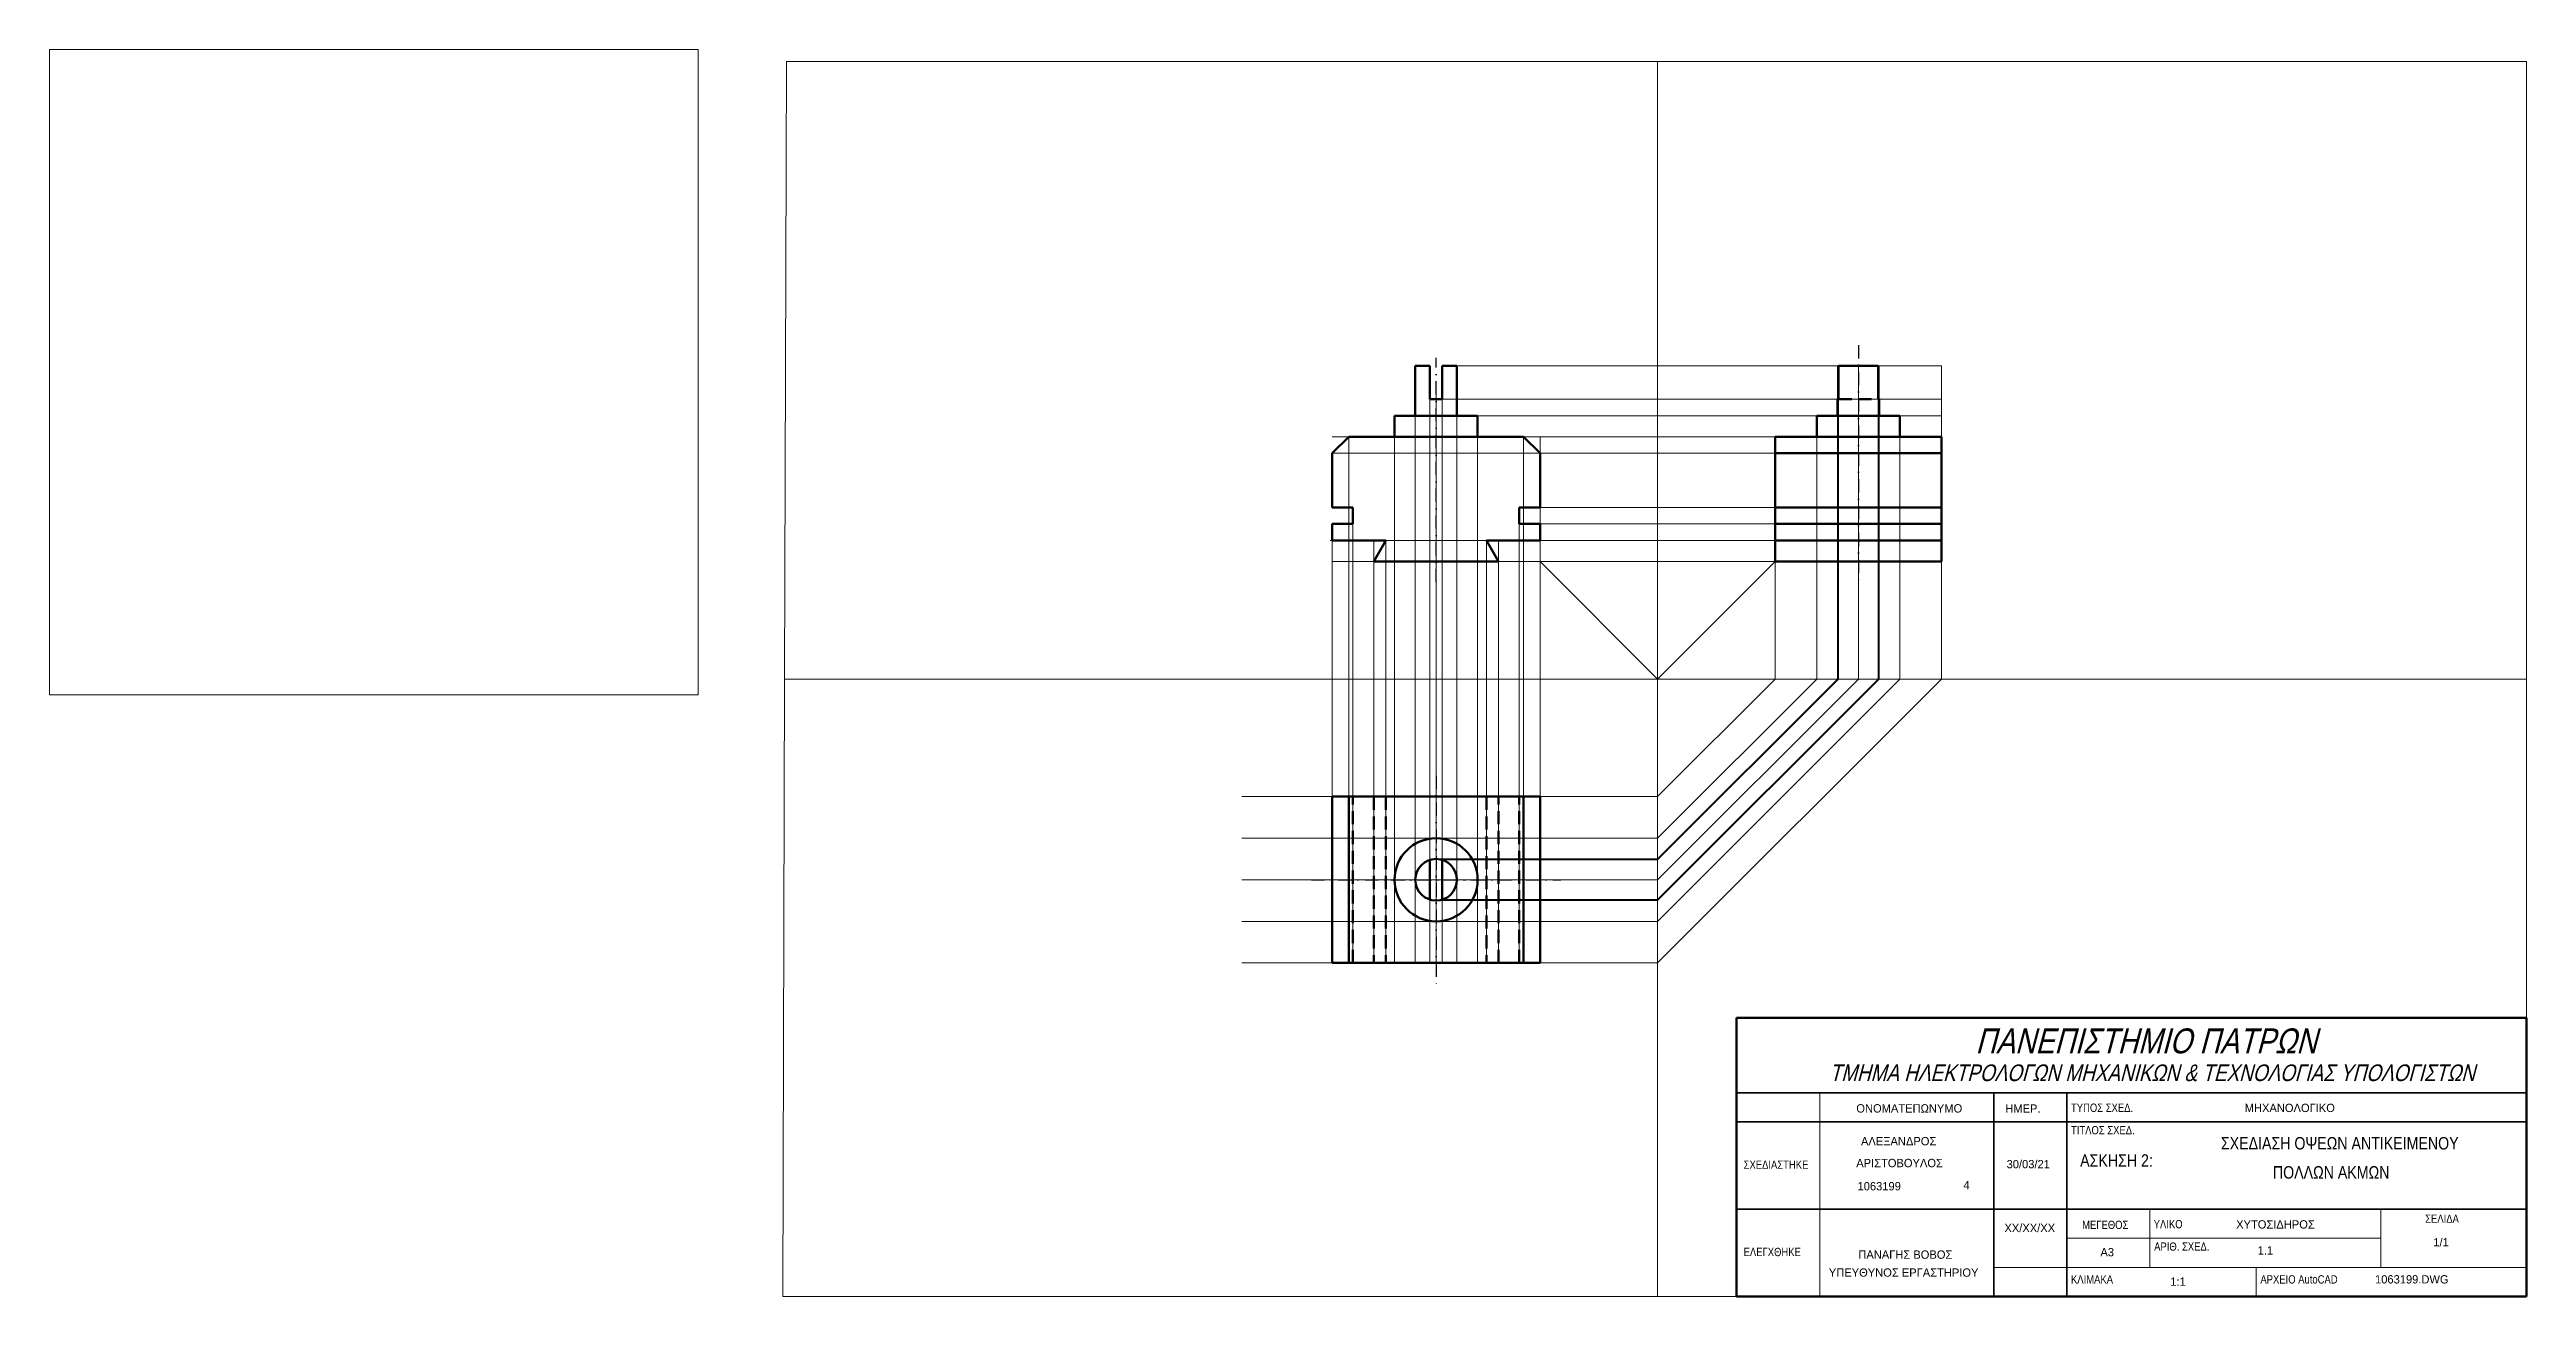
# Model space of a CAD drawing. Header units: millimetres. Extents: x 2812 to 3408, y 1285 to 1585.
import ezdxf
from ezdxf.enums import TextEntityAlignment as Align

# ---------------------------------------------------------------- set-up
doc = ezdxf.new("R2010")
doc.units = ezdxf.units.MM
doc.header["$LTSCALE"] = 0.5
doc.linetypes.add('DASHDOT2', pattern=[12.7, 6.35, -3.175, 0, -3.175])
doc.linetypes.add('DASHED2', pattern=[9.525, 6.35, -3.175])
doc.layers.get('0').update_dxf_attribs({"lineweight": 100})
for name, color, linetype, lineweight in [('Axonikes', 7, 'DASHDOT2', 25), ('Boi8itikes', 50, 'Continuous', 13), ('mi_orati', 7, 'DASHED2', 50)]:
    doc.layers.add(name, color=color, linetype=linetype, lineweight=lineweight)
doc.styles.add('ANIMA', font='anima.shx', dxfattribs={"width": 0.85})
picture_1 = doc.add_image_def('image1.png', size_in_pixel=(737, 733))

msp = doc.modelspace()

# ---------------------------------------------------------------- linework, layer by layer
for p, q in [((3140.41, 1497.01), (3140.41, 1509.01)), ((3143.91, 1509.01), (3140.41, 1509.01)), ((3143.91, 1501.01), (3143.91, 1509.01)), ((3146.91, 1501.01), (3146.91, 1509.01)), ((3146.91, 1509.01), (3150.41, 1509.01)), ((3150.41, 1497.01), (3150.41, 1509.01)), ((3242.21, 1501.01), (3242.21, 1509.01)), ((3242.21, 1509.01), (3251.75, 1509.01)), ((3251.75, 1509.01), (3251.75, 1501.01)), ((3135.41, 1492.01), (3135.41, 1497.01)), ((3135.41, 1497.01), (3145.41, 1497.01)), ((3143.91, 1501.01), (3145.41, 1501.01)), ((3146.91, 1501.01), (3145.41, 1501.01)), ((3155.41, 1497.01), (3145.41, 1497.01)), ((3155.41, 1492.01), (3155.41, 1497.01)), ((3236.98, 1492.01), (3236.98, 1497.01)), ((3236.98, 1497.01), (3246.98, 1497.01)), ((3241.98, 1497.01), (3241.98, 1501.01)), ((3241.98, 1501.01), (3242.21, 1501.01)), ((3256.98, 1497.01), (3246.98, 1497.01)), ((3251.98, 1501.01), (3251.75, 1501.01)), ((3251.98, 1501.01), (3251.98, 1497.01)), ((3256.98, 1492.01), (3256.98, 1497.01)), ((3120.41, 1488.01), (3124.41, 1492.01)), ((3124.41, 1492.01), (3145.41, 1492.01)), ((3166.41, 1492.01), (3145.41, 1492.01)), ((3170.41, 1488.01), (3166.41, 1492.01)), ((3226.98, 1462.01), (3226.98, 1492.01)), ((3226.98, 1492.01), (3266.98, 1492.01)), ((3266.98, 1492.01), (3266.98, 1462.01)), ((3120.41, 1475.01), (3120.41, 1488.01)), ((3170.41, 1475.01), (3170.41, 1488.01)), ((3226.98, 1488.01), (3266.98, 1488.01)), ((3125.41, 1475.01), (3120.41, 1475.01)), ((3125.41, 1471.01), (3125.41, 1475.01)), ((3165.41, 1471.01), (3165.41, 1475.01)), ((3165.41, 1475.01), (3170.41, 1475.01)), ((3226.98, 1475.01), (3266.98, 1475.01)), ((3120.41, 1471.01), (3125.41, 1471.01)), ((3120.41, 1471.01), (3120.41, 1467.01)), ((3133.3, 1467.01), (3120.41, 1467.01)), ((3130.41, 1462.01), (3133.3, 1467.01)), ((3160.41, 1462.01), (3157.53, 1467.01)), ((3157.53, 1467.01), (3170.41, 1467.01)), ((3170.41, 1471.01), (3165.41, 1471.01)), ((3170.41, 1467.01), (3170.41, 1471.01)), ((3226.98, 1471.01), (3266.98, 1471.01)), ((3226.98, 1467.01), (3266.98, 1467.01)), ((3160.41, 1462.01), (3130.41, 1462.01)), ((3226.98, 1462.01), (3266.98, 1462.01)), ((3120.41, 1365.44), (3120.41, 1405.44)), ((3120.41, 1405.44), (3170.41, 1405.44)), ((3124.41, 1365.44), (3124.41, 1405.44)), ((3166.41, 1405.44), (3166.41, 1365.44)), ((3170.41, 1405.44), (3170.41, 1365.44)), ((3143.91, 1390.21), (3143.91, 1380.67)), ((3146.91, 1390.21), (3146.91, 1380.67)), ((3170.41, 1365.44), (3120.41, 1365.44))]:
    msp.add_line(p, q)
at = {"color": 7, "lineweight": 70}
for p, q in [((3217.7, 1352.22), (3407.7, 1352.22)), ((3217.7, 1285.22), (3217.7, 1352.22))]:
    msp.add_line(p, q, dxfattribs=at)
at = {"lineweight": 70}
for p, q in [((3407.7, 1285.22), (3407.7, 1352.22)), ((3217.7, 1285.22), (3407.7, 1285.22))]:
    msp.add_line(p, q, dxfattribs=at)
at = {"color": 7, "lineweight": 35}
for p, q in [((3217.7, 1334.22), (3407.7, 1334.22)), ((3279.57, 1285.22), (3279.57, 1334.22)), ((3297.14, 1306.22), (3297.14, 1334.22)), ((3217.7, 1327.22), (3277.7, 1327.22)), ((3277.7, 1327.22), (3407.7, 1327.22)), ((3217.7, 1306.22), (3277.7, 1306.22)), ((3277.7, 1306.22), (3407.7, 1306.22)), ((3297.14, 1285.22), (3297.14, 1306.22))]:
    msp.add_line(p, q, dxfattribs=at)
at = {"color": 7, "lineweight": 18}
for p, q in [((3237.7, 1285.22), (3237.7, 1334.22)), ((3317.14, 1292.22), (3317.14, 1306.22)), ((3372.7, 1292.22), (3372.7, 1306.22)), ((3297.14, 1299.22), (3372.7, 1299.22)), ((3279.57, 1292.22), (3407.7, 1292.22)), ((3342.7, 1285.22), (3342.7, 1292.22))]:
    msp.add_line(p, q, dxfattribs=at)
for radius in [10, 5]:
    msp.add_circle((3145.41, 1385.44), radius)
at = {"layer": 'Axonikes'}
for p, q in [((3246.98, 1514.01), (3246.98, 1457.01)), ((3145.41, 1457.01), (3145.41, 1511.01)), ((3145.41, 1410.44), (3145.41, 1360.44)), ((3145.41, 1397.44), (3145.41, 1373.44)), ((3115.41, 1385.44), (3175.41, 1385.44)), ((3134.41, 1385.44), (3156.41, 1385.44))]:
    msp.add_line(p, q, dxfattribs=at)
at = {"layer": 'Boi8itikes'}
for p, q in [((2988.7, 1433.72), (2989.17, 1582.22)), ((3198.7, 1582.22), (2989.17, 1582.22)), ((3198.7, 1582.22), (3198.7, 1285.22)), ((3198.7, 1582.22), (3407.7, 1582.22)), ((3407.7, 1433.72), (3407.7, 1582.22)), ((3150.41, 1509.01), (3266.98, 1509.01)), ((3241.98, 1433.72), (3241.98, 1509.01)), ((3242.21, 1433.72), (3242.21, 1509.01)), ((3246.98, 1462.01), (3246.98, 1509.01)), ((3251.75, 1433.72), (3251.75, 1509.01)), ((3251.98, 1433.72), (3251.98, 1509.01)), ((3266.98, 1462.01), (3266.98, 1509.01)), ((3145.41, 1462.01), (3145.41, 1503.46)), ((3140.41, 1497.01), (3140.41, 1365.44)), ((3143.91, 1501.01), (3143.91, 1365.44)), ((3145.41, 1497.01), (3145.41, 1501.01)), ((3145.41, 1501.01), (3146.91, 1501.01)), ((3146.91, 1501.01), (3266.98, 1501.01)), ((3146.91, 1501.01), (3146.91, 1365.44)), ((3150.41, 1497.01), (3150.41, 1365.44)), ((3155.41, 1497.01), (3266.98, 1497.01)), ((3170.41, 1492.01), (3120.41, 1492.01)), ((3124.41, 1492.01), (3124.41, 1365.44)), ((3135.41, 1492.01), (3135.41, 1365.44)), ((3145.41, 1492.01), (3155.41, 1492.01)), ((3155.41, 1492.01), (3155.41, 1365.44)), ((3170.41, 1492.01), (3166.41, 1492.01)), ((3166.41, 1492.01), (3166.41, 1488.01)), ((3166.41, 1492.01), (3266.98, 1492.01)), ((3166.41, 1492.01), (3166.41, 1365.44)), ((3170.41, 1462.01), (3170.41, 1492.01)), ((3170.41, 1492.01), (3170.41, 1488.01)), ((3236.98, 1492.01), (3236.98, 1433.72)), ((3246.98, 1492.01), (3256.98, 1492.01)), ((3256.98, 1492.01), (3256.98, 1433.72)), ((3170.41, 1488.01), (3120.41, 1488.01)), ((3170.41, 1488.01), (3266.98, 1488.01)), ((3170.41, 1475.01), (3266.98, 1475.01)), ((3170.41, 1467.01), (3119.94, 1467.01)), ((3120.41, 1467.01), (3120.41, 1365.44)), ((3125.41, 1471.01), (3125.41, 1365.44)), ((3130.41, 1462.01), (3130.41, 1467.01)), ((3133.3, 1467.01), (3133.3, 1365.44)), ((3157.53, 1467.01), (3157.53, 1365.44)), ((3160.41, 1462.01), (3160.41, 1467.01)), ((3165.41, 1471.01), (3165.41, 1365.44)), ((3170.41, 1471.01), (3266.98, 1471.01)), ((3170.41, 1462.01), (3170.41, 1467.01)), ((3170.41, 1467.01), (3266.98, 1467.01)), ((3170.41, 1467.01), (3170.41, 1365.44)), ((3170.41, 1462.01), (3120.41, 1462.01)), ((3120.41, 1462.01), (3130.41, 1462.01)), ((3130.41, 1462.01), (3130.41, 1365.44)), ((3145.41, 1462.01), (3145.41, 1365.44)), ((3170.41, 1462.01), (3160.41, 1462.01)), ((3160.41, 1462.01), (3160.41, 1365.44)), ((3198.7, 1433.72), (3170.41, 1462.01)), ((3170.41, 1462.01), (3266.98, 1462.01)), ((3198.7, 1433.72), (3226.98, 1462.01)), ((3226.98, 1462.01), (3226.98, 1433.72)), ((3246.98, 1462.01), (3246.98, 1433.72)), ((3266.98, 1462.01), (3266.98, 1433.72)), ((2988.7, 1433.72), (2988.23, 1285.22)), ((3198.7, 1433.72), (2988.7, 1433.72)), ((3198.7, 1433.72), (3407.7, 1433.72)), ((3266.98, 1433.72), (3198.7, 1365.44)), ((3256.98, 1433.72), (3198.7, 1375.44)), ((3246.98, 1433.72), (3198.7, 1385.44)), ((3236.98, 1433.72), (3198.7, 1395.44)), ((3226.98, 1433.72), (3198.7, 1405.44)), ((3251.75, 1433.72), (3198.7, 1380.67)), ((3242.21, 1433.72), (3198.7, 1390.21)), ((3251.98, 1433.72), (3198.7, 1380.44)), ((3241.98, 1433.72), (3198.7, 1390.44)), ((3407.7, 1433.72), (3407.7, 1285.22)), ((3198.7, 1405.44), (3098.7, 1405.44)), ((3198.7, 1395.44), (3098.7, 1395.44)), ((3145.41, 1390.44), (3198.7, 1390.44)), ((3146.91, 1390.21), (3198.7, 1390.21)), ((3198.7, 1385.44), (3098.7, 1385.44)), ((3145.41, 1380.44), (3198.7, 1380.44)), ((3146.91, 1380.67), (3198.7, 1380.67)), ((3198.7, 1375.44), (3098.7, 1375.44)), ((3198.7, 1365.44), (3098.7, 1365.44)), ((3198.7, 1285.22), (2988.23, 1285.22)), ((3198.7, 1285.22), (3407.7, 1285.22))]:
    msp.add_line(p, q, dxfattribs=at)
at = {"layer": 'mi_orati'}
for p, q in [((3242.21, 1501.01), (3251.75, 1501.01)), ((3125.41, 1365.44), (3125.41, 1405.44)), ((3130.41, 1405.44), (3130.41, 1365.44)), ((3133.3, 1405.44), (3133.3, 1365.44)), ((3157.53, 1405.44), (3157.53, 1365.44)), ((3160.41, 1365.44), (3160.41, 1405.44)), ((3165.41, 1365.44), (3165.41, 1405.44))]:
    msp.add_line(p, q, dxfattribs=at)

# ---------------------------------------------------------------- texts
at = {"color": 7, "lineweight": 50, "style": 'ANIMA', "oblique": 15, "width": 0.85}
for s, height, p in [('ΠΑΝΕΠΙΣΤΗΜΙΟ ΠΑΤΡΩΝ', 6, (3357.22, 1349.69)), ('ΤΜΗΜΑ ΗΛΕΚΤΡΟΛΟΓΩΝ ΜΗΧΑΝΙΚΩΝ & ΤΕΧΝΟΛΟΓΙΑΣ ΥΠΟΛΟΓΙΣΤΩΝ', 4, (3395.27, 1341.02))]:
    msp.add_text(s, height=height, dxfattribs=at).set_placement(p, align=Align.TOP_RIGHT)
at = {"color": 7, "lineweight": 35, "style": 'ANIMA'}
for s, p in [('ΟΝΟΜΑΤΕΠΩΝΥΜΟ', (3259.24, 1330.46)), ('ΗΜΕΡ.', (3286.57, 1330.41)), ('ΜΗΧΑΝΟΛΟΓΙΚΟ', (3350.77, 1330.57)), ('ΑΛΕΞΑΝΔΡΟΣ', (3256.68, 1322.57)), ('ΑΡΙΣΤΟΒΟΥΛΟΣ', (3256.9, 1317.31)), ('30/03/21', (3287.85, 1317.09)), ('1063199', (3252, 1311.74)), ('4', (3273.03, 1312.01)), ('XX/XX/XX', (3288.22, 1301.74)), ('ΧΥΤΟΣΙΔΗΡΟΣ', (3347.32, 1302.55)), ('1/1', (3387.15, 1298.3)), ('ΠΑΝΑΓΗΣ ΒΟΒΟΣ', (3258.29, 1295.29)), ('A3', (3306.85, 1295.87)), ('1.1', (3344.9, 1296.31)), ('ΥΠΕΥΘΥΝΟΣ ΕΡΓΑΣΤΗΡΙΟΥ', (3257.88, 1290.97)), ('1:1', (3323.88, 1288.79)), ('1063199.DWG', (3380.12, 1289.34))]:
    msp.add_text(s, height=2, dxfattribs=at).set_placement(p, align=Align.MIDDLE)
at = {"color": 7, "lineweight": 35, "style": 'ANIMA', "width": 0.85}
for s, p in [('ΤΥΠΟΣ ΣΧΕΔ.', (3298.14, 1330.62)), ('ΣΧΕΔΙΑΣΤΗKE', (3219.39, 1316.92)), ('ΣΕΛΙΔΑ', (3383.34, 1303.93)), ('ΜΕΓΕΘΟΣ', (3300.82, 1302.44)), ('ΕΛΕΓΧΘΗΚΕ', (3219.39, 1295.92)), ('ΑΡΙΘ. ΣΧΕΔ.', (3318.14, 1297.22)), ('ΚΛΙΜΑΚΑ', (3298.14, 1289.33)), ('ΑΡΧΕΙΟ AutoCAD', (3343.7, 1289.33))]:
    msp.add_text(s, height=2, dxfattribs=at).set_placement(p, align=Align.MIDDLE_LEFT)
for s, p in [('ΤΙΤΛΟΣ ΣΧΕΔ.', (3298.14, 1326.22)), ('ΥΛΙΚΟ', (3318.03, 1303.62))]:
    msp.add_text(s, height=2, dxfattribs=at).set_placement(p, align=Align.TOP_LEFT)
for s, p in [('ΣΧΕΔΙΑΣΗ ΟΨΕΩΝ ΑΝΤΙΚΕΙΜΕΝΟΥ', (3362.79, 1320.57)), ('ΑΣΚΗΣΗ 2:', (3309.08, 1316.42)), ('ΠΟΛΛΩΝ ΑΚΜΩΝ', (3360.72, 1313.57))]:
    msp.add_text(s, height=3, dxfattribs=at).set_placement(p, align=Align.CENTER)

# ---------------------------------------------------------------- pictures from other files: only their frames are drawn
at = {"layer": 'Boi8itikes'}
image = msp.add_image(picture_1, insert=(2811.87, 1429.95), size_in_units=(156.01, 155.17), dxfattribs=at)
image.dxf.flags = 7

doc.saveas('drawing.dxf')
